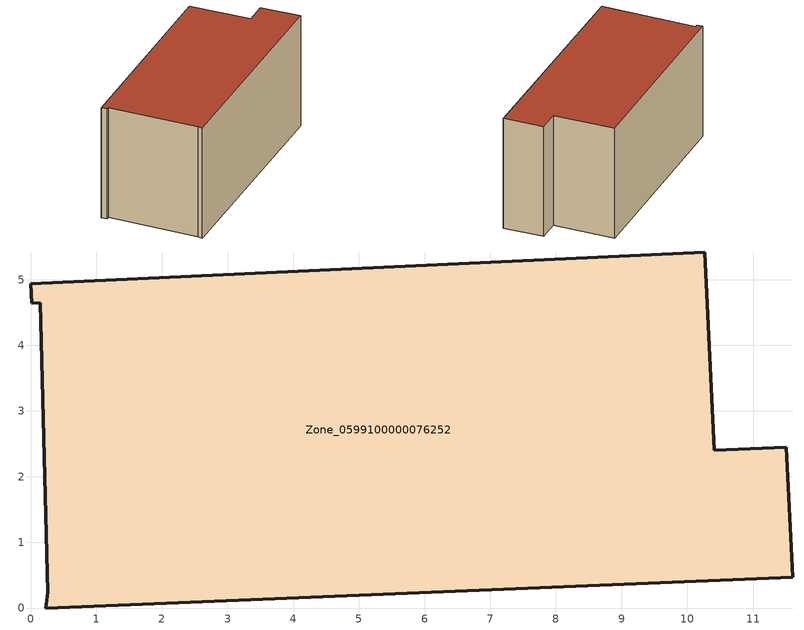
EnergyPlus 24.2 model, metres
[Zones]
Zone_0599100000076252
 floor ground (C_G): 10.41,2.4 11.51,2.45 11.61,0.47 0.23,0 0.26,0.24 0.14,4.64 0.01,4.64 0,4.94 10.27,5.42 z0
 wall outside (C_F): 11.51,2.45 10.41,2.4 10.27,5.42 0,4.94 0.01,4.64 0.14,4.64 0.26,0.24 0.23,0 11.61,0.47 11.51,2.45 z0:5.67
 roof outside (C_R): 0.26,0.24 0.23,0 11.61,0.47 11.51,2.45 10.41,2.4 10.27,5.42 0,4.94 0.01,4.64 0.14,4.64 z5.67
[BUILDING]
Pand.0599100000076252: North Axis=0; Terrain=City; Loads Convergence Tolerance Value=0.04; Temperature Convergence Tolerance Value=0.4; Solar Distribution=FullExterior; Maximum Number of Warmup Days=25; Minimum Number of Warmup Days=1
[Site:Location]
Rotterdam.The.Hague.AP_ZH_NLD Design_Conditions: Latitude=51.96; Longitude=4.45; Time Zone=1; Elevation=-4.5
[SITE:GROUNDTEMPERATURE:BUILDINGSURFACE]
18, 18, 18, 18, 18, 18, 18, 18, 18, 18, 18, 18
[MATERIAL] Thermal Absorptance=0.9; Solar Absorptance=0.7; Visible Absorptance=0.7
Name | Roughness | Thickness | Conductivity | Density | Specific Heat
G.TI.1946-1964 | MediumSmooth | 0.15 | 1 | 540 | 1210
F.TI.1946-1964 | Rough | 0.3 | 0.857143 | 1920 | 840
R.TI.1946-1964 | MediumRough | 0.2 | 0.277778 | 1500 | 1000
[CONSTRUCTION]
C_G: G.TI.1946-1964
C_F: F.TI.1946-1964
C_R: R.TI.1946-1964
[ZONE]
Zone_0599100000076252: Type=1; Multiplier=1; Ceiling Height=Autocalculate; Volume=Autocalculate; Floor Area=autocalculate; Part of Total Floor Area=Yes
[ZONEINFILTRATION:DESIGNFLOWRATE]
Infil_Zone_0599100000076252: Zone or ZoneList or Space or SpaceList=Zone_0599100000076252; Schedule=AlwaysOn; Design Flow Rate Calculation Method=Flow/Area; Flow Rate per Floor Area=0.003; Constant Term Coefficient=1; Temperature Term Coefficient=0; Velocity Term Coefficient=0; Velocity Squared Term Coefficient=0
[HVACTEMPLATE:ZONE:IDEALLOADSAIRSYSTEM]
Zone_0599100000076252: Maximum Heating Supply Air Temperature=50; Minimum Cooling Supply Air Temperature=13; Maximum Heating Supply Air Humidity Ratio=0.0156; Minimum Cooling Supply Air Humidity Ratio=0.0077; Heating Limit=NoLimit; Cooling Limit=NoLimit; Dehumidification Control Type=ConstantSensibleHeatRatio; Cooling Sensible Heat Ratio=0.7; Dehumidification Setpoint=60; Humidification Control Type=None; Humidification Setpoint=30; Outdoor Air Method=None; Outdoor Air Flow Rate per Person=0.00944; Outdoor Air Flow Rate per Zone Floor Area=0; Outdoor Air Flow Rate per Zone=0; Demand Controlled Ventilation Type=None; Outdoor Air Economizer Type=NoEconomizer; Heat Recovery Type=None; Sensible Heat Recovery Effectiveness=0.7; Latent Heat Recovery Effectiveness=0.65
[ZONECONTROL:THERMOSTAT]
ThermostatControl_Zone_0599100000076252: Zone or ZoneList=Zone_0599100000076252; Control Type Schedule=DualSetpointControlType; Control 1=Thermostat_Zone_0599100000076252; Temperature Difference Between Cutout And Setpoint=0
[THERMOSTATSETPOINT:DUALSETPOINT]
Thermostat_Zone_0599100000076252: Heating Setpoint Temperature Schedule=HeatingSetpoint_Zone_0599100000076252; Cooling Setpoint Temperature Schedule=CoolingSetpoint_Zone_0599100000076252
[SCHEDULE:COMPACT]
HeatingSetpoint_Zone_0599100000076252: Through: 12/31, For: AllDays, Until: 24:00, 21
CoolingSetpoint_Zone_0599100000076252: Through: 12/31, For: AllDays, Until: 24:00, 24
DualSetpointControlType: Through: 12/31, For: AllDays, Until: 24:00, 4
AlwaysOn: Through: 12/31, For: AllDays, Until: 24:00, 1
